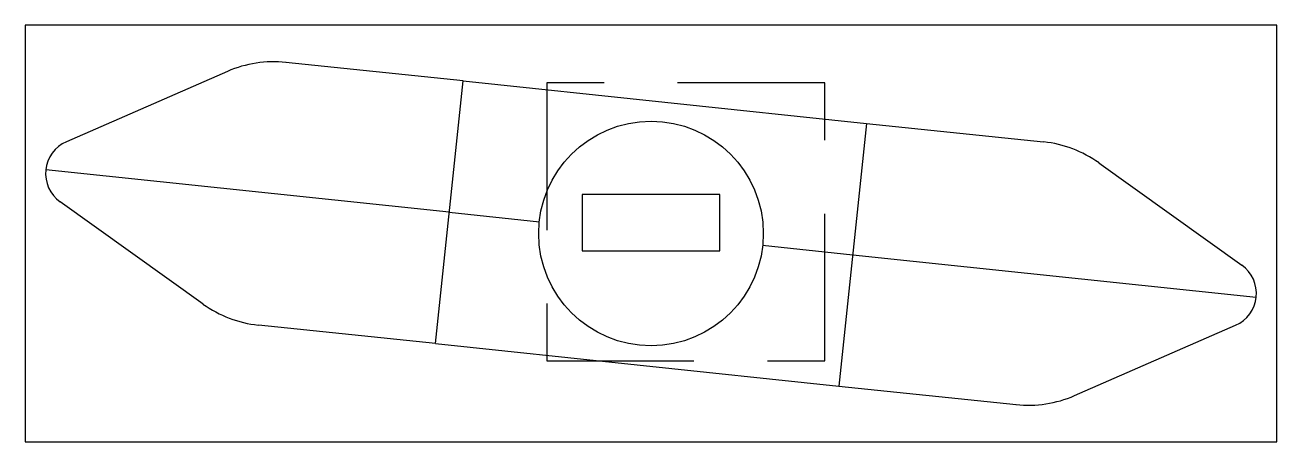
# Model space of a CAD drawing. Header units: inches. Extents: x -6 to 102, y 0 to 36.
import ezdxf

# ---------------------------------------------------------------- set-up
doc = ezdxf.new("R2010")
doc.units = ezdxf.units.IN
doc.header["$MEASUREMENT"] = 0
doc.linetypes.add('DASHED', pattern=[19.05, 12.7, -6.35])
doc.layers.get('0').update_dxf_attribs({"lineweight": 25, "true_color": 0xffffff})
doc.layers.add('layer 1', color=7, linetype='DASHED', lineweight=25, true_color=0x000000)

msp = doc.modelspace()

# ---------------------------------------------------------------- linework, layer by layer
for p, q in [((102, 36), (-6, 36)), ((-6, 36), (-6, 0)), ((102, 0), (102, 36)), ((31.79, 31.17), (16.51, 32.77)), ((11.47, 31.99), (-2.43, 25.92)), ((29.4, 8.49), (31.79, 31.17)), ((31.79, 31.17), (66.6, 27.51)), ((66.6, 27.51), (64.21, 4.83)), ((66.6, 27.51), (81.87, 25.9)), ((86.64, 24.09), (98.97, 15.27)), ((30.6, 19.83), (-4.21, 23.49)), ((9.36, 11.91), (-2.97, 20.73)), ((53.94, 21.38), (42.06, 21.38)), ((42.06, 21.38), (42.06, 16.5)), ((53.94, 16.5), (53.94, 21.38)), ((30.6, 19.83), (38.37, 19.01)), ((42.06, 16.5), (53.94, 16.5)), ((57.63, 16.99), (65.4, 16.17)), ((65.4, 16.17), (100.21, 12.51)), ((29.4, 8.49), (14.13, 10.1)), ((84.53, 4.01), (98.43, 10.08)), ((29.4, 8.49), (64.21, 4.83)), ((64.21, 4.83), (79.49, 3.23)), ((-6, 0), (102, 0))]:
    msp.add_line(p, q)
msp.add_circle((48, 18), 9.69)
for centre, radius, start, end in [((15.47, 22.83), 10, 84, 113.5878), ((-1.23, 23.17), 3, 113.5878, 234.4122), ((80.83, 15.96), 10, 54.4122, 84), ((97.23, 12.83), 3, 293.5878, 54.4122), ((15.17, 20.04), 10, 234.4122, 264), ((80.53, 13.17), 10, 264, 293.5878)]:
    msp.add_arc(centre, radius, start, end)
at = {"layer": 'layer 1'}
for p, q in [((63, 31), (39, 31)), ((39, 31), (39, 7)), ((63, 7), (63, 31)), ((39, 7), (63, 7))]:
    msp.add_line(p, q, dxfattribs=at)

doc.saveas('drawing.dxf')
